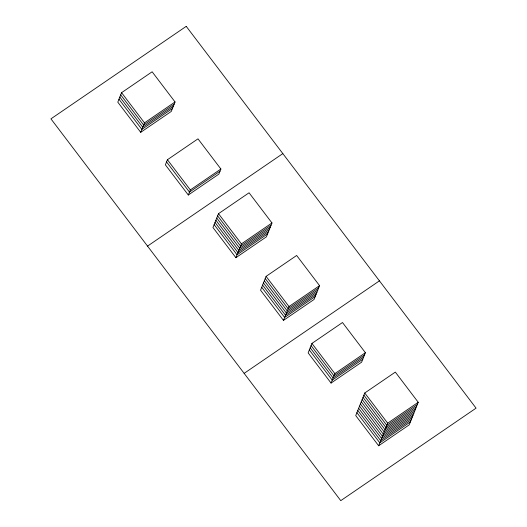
<?xml version="1.0" encoding="UTF-8"?>
<svg xmlns="http://www.w3.org/2000/svg" width="527" height="527" viewBox="0 0 527 527"><rect width="100%" height="100%" fill="white"/><g stroke="black" fill="none" stroke-linecap="round" stroke-linejoin="round"><path stroke-width="0.79" d="M121.579 92.68L117.791 102.146L140.709 132.323L171.268 111.428L175.05 101.968L152.138 71.784L121.579 92.68L144.49 122.863L140.709 132.323M167.421 159.734L165.379 164.826L188.297 195.01L218.857 174.114L220.892 169.022L197.981 138.838L167.421 159.734L190.333 189.918L188.297 195.01M218.501 213.679L212.967 227.512L235.885 257.696L266.445 236.801L271.978 222.967L249.06 192.783L218.501 213.679L241.419 243.863L235.885 257.696M266.089 276.365L260.555 290.199L283.473 320.383L314.033 299.488L319.566 285.654L296.648 255.47L266.089 276.365L289 306.549L283.473 320.383M311.931 343.42L308.143 352.886L331.061 383.07L361.621 362.174L365.402 352.708L342.491 322.524L311.931 343.42L334.843 373.603L331.061 383.07M364.763 392.997L355.732 415.572L378.649 445.756L409.209 424.854L418.234 402.285L395.322 372.102L364.763 392.997L387.674 423.181L378.649 445.756M144.49 122.863L175.05 101.968M174.18 104.148L143.621 125.044L120.703 94.86M173.304 106.335L142.745 127.231L119.833 97.047M172.434 108.516L141.868 129.411L118.957 99.228M190.333 189.918L220.892 169.022M220.022 171.203L189.457 192.098L166.545 161.914M147.534 246.109L282.834 153.601M241.419 243.863L271.978 222.967M271.102 225.154L240.543 246.05L217.631 215.866M270.226 227.335L239.666 248.23L216.755 218.046M269.356 229.522L238.797 250.417L215.879 220.233M268.48 231.702L237.921 252.598L215.009 222.42M267.611 233.889L237.045 254.785L214.133 224.601M289 306.549L319.566 285.654M318.69 287.834L288.131 308.73L265.219 278.552M317.814 290.021L287.255 310.917L264.343 280.733M316.944 292.208L286.385 313.104L263.467 282.92M316.068 294.389L285.509 315.284L262.598 285.1M315.199 296.576L284.633 317.471L261.721 287.287M244.139 373.36L379.433 280.851M334.843 373.603L365.402 352.708M364.532 354.888L333.973 375.784L311.055 345.607M363.656 357.075L333.097 377.971L310.186 347.787M362.787 359.262L332.221 380.158L309.309 349.974M387.674 423.181L418.234 402.285M417.364 404.472L386.798 425.368L363.887 395.184M416.488 406.653L385.929 427.549L363.011 397.371M415.612 408.84L385.053 429.736L362.141 399.552M414.742 411.02L384.176 431.923L361.265 401.739M413.866 413.208L383.307 434.103L360.389 403.919M412.99 415.395L382.431 436.29L359.519 406.106M412.121 417.575L381.561 438.471L358.643 408.287M411.244 419.762L380.685 440.658L357.774 410.474M410.375 421.943L379.809 442.838L356.898 412.661M186.229 26.35L50.935 118.858L340.771 500.65L476.065 408.142L186.229 26.35"/></g></svg>
